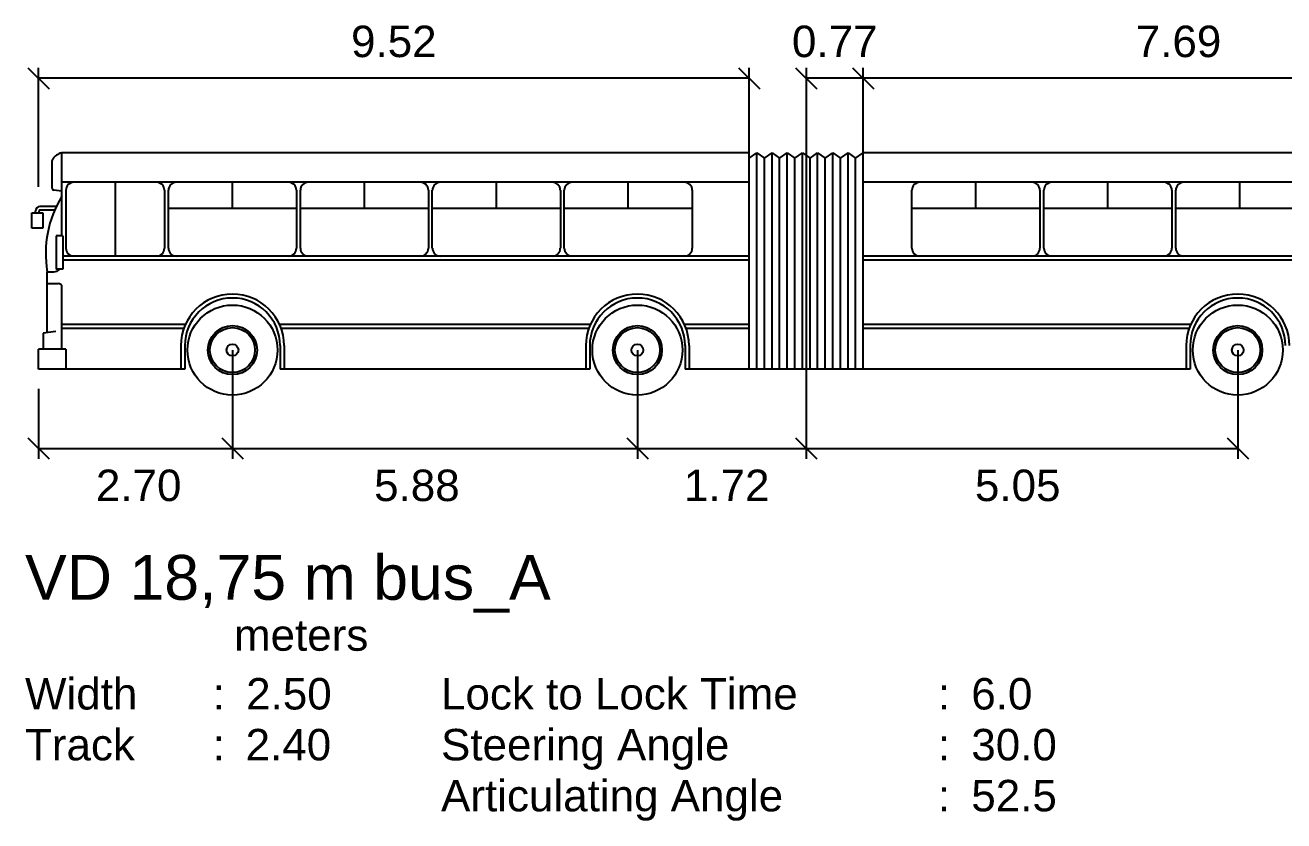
# Model space of a CAD drawing. Header units: metres. Extents: x -109 to 324, y 2 to 108.
# Drawn here: x 26.43 to 42.42, y 2.11 to 12.23 of the extents above; entities that cross this region are included whole.
import ezdxf
from ezdxf.enums import TextEntityAlignment as Align

# ---------------------------------------------------------------- set-up
doc = ezdxf.new("R2010")
doc.units = ezdxf.units.M
doc.styles.get("Standard").update_dxf_attribs({"font": 'arial.ttf'})

# ---------------------------------------------------------------- blocks, each defined once
blk = doc.blocks.new('VD 18_75_A')
for p, q in [((26.459, 11.686), (26.729, 11.416)), ((26.594, 10.173), (26.594, 11.686)), ((35.494, 11.686), (35.764, 11.416)), ((35.629, 10.605), (35.629, 11.686)), ((36.218, 11.686), (36.488, 11.416)), ((36.353, 11.686), (36.353, 6.711)), ((36.942, 11.686), (37.212, 11.416)), ((37.077, 10.605), (37.077, 11.686)), ((35.629, 11.551), (26.594, 11.551)), ((45.093, 11.551), (36.353, 11.551)), ((26.893, 9.55), (26.893, 10.605)), ((35.629, 10.605), (26.898, 10.605)), ((35.629, 10.537), (35.726, 10.605)), ((35.629, 7.852), (35.629, 10.605)), ((35.726, 10.605), (35.822, 10.537)), ((35.726, 7.852), (35.726, 10.605)), ((35.822, 10.537), (35.919, 10.605)), ((35.919, 10.605), (36.015, 10.537)), ((35.919, 7.852), (35.919, 10.605)), ((36.015, 10.537), (36.112, 10.605)), ((36.112, 10.605), (36.208, 10.537)), ((36.112, 7.852), (36.112, 10.605)), ((36.208, 10.537), (36.305, 10.605)), ((36.305, 10.605), (36.402, 10.537)), ((36.305, 7.852), (36.305, 10.605)), ((36.402, 10.537), (36.498, 10.605)), ((36.498, 10.605), (36.595, 10.537)), ((36.498, 7.852), (36.498, 10.605)), ((36.595, 10.537), (36.691, 10.605)), ((36.691, 10.605), (36.788, 10.537)), ((36.691, 7.852), (36.691, 10.605)), ((36.788, 10.537), (36.884, 10.605)), ((36.884, 10.605), (36.981, 10.537)), ((36.884, 7.852), (36.884, 10.605)), ((36.981, 10.537), (37.077, 10.605)), ((44.429, 10.605), (37.077, 10.605)), ((37.077, 7.852), (37.077, 10.605)), ((26.767, 10.156), (26.767, 10.505)), ((35.822, 7.852), (35.822, 10.537)), ((36.015, 7.852), (36.015, 10.537)), ((36.208, 7.852), (36.208, 10.537)), ((36.402, 7.852), (36.402, 10.537)), ((36.595, 7.852), (36.595, 10.537)), ((36.788, 7.852), (36.788, 10.537)), ((36.981, 7.852), (36.981, 10.537)), ((26.893, 10.117), (26.79, 10.131)), ((35.629, 10.229), (26.893, 10.229)), ((26.943, 10.127), (26.943, 9.392)), ((27.569, 10.229), (27.569, 9.29)), ((28.196, 10.127), (28.196, 9.392)), ((28.246, 9.392), (28.246, 10.127)), ((29.06, 9.9), (29.06, 10.229)), ((29.873, 10.127), (29.873, 9.392)), ((29.923, 9.392), (29.923, 10.127)), ((30.737, 9.9), (30.737, 10.229)), ((31.55, 10.127), (31.55, 9.392)), ((31.6, 9.392), (31.6, 10.127)), ((32.414, 9.9), (32.414, 10.229)), ((33.228, 10.127), (33.228, 9.392)), ((33.278, 9.392), (33.278, 10.127)), ((34.091, 9.9), (34.091, 10.229)), ((34.905, 10.127), (34.905, 9.392)), ((44.81, 10.229), (37.077, 10.229)), ((37.696, 9.392), (37.696, 10.127)), ((38.509, 9.9), (38.509, 10.229)), ((39.323, 10.127), (39.323, 9.392)), ((39.373, 9.392), (39.373, 10.127)), ((40.186, 9.9), (40.186, 10.229)), ((41, 10.127), (41, 9.392)), ((41.05, 9.392), (41.05, 10.127)), ((41.864, 9.9), (41.864, 10.229)), ((26.82, 9.92), (26.613, 9.92)), ((26.509, 9.648), (26.509, 9.841)), ((26.509, 9.841), (26.651, 9.841)), ((26.556, 9.841), (26.556, 9.863)), ((26.601, 9.841), (26.601, 9.864)), ((26.8, 9.876), (26.613, 9.876)), ((26.651, 9.841), (26.651, 9.648)), ((28.246, 9.9), (29.873, 9.9)), ((29.923, 9.9), (31.55, 9.9)), ((31.6, 9.9), (33.228, 9.9)), ((33.278, 9.9), (34.905, 9.9)), ((37.696, 9.9), (39.323, 9.9)), ((39.373, 9.9), (41, 9.9)), ((41.05, 9.9), (42.677, 9.9)), ((26.651, 9.648), (26.509, 9.648)), ((26.904, 9.55), (26.818, 9.55)), ((26.818, 9.55), (26.818, 9.124)), ((26.904, 9.55), (26.904, 9.124)), ((35.629, 9.29), (26.904, 9.29)), ((44.971, 9.29), (37.077, 9.29)), ((26.904, 9.124), (26.818, 9.124)), ((35.629, 9.24), (26.904, 9.24)), ((44.971, 9.24), (37.077, 9.24)), ((26.706, 8.317), (26.706, 9.092)), ((26.706, 9.092), (26.791, 9.092)), ((26.706, 8.944), (26.843, 8.944)), ((26.893, 8.106), (26.893, 8.893)), ((26.815, 8.33), (26.654, 8.311)), ((28.46, 8.419), (26.893, 8.419)), ((28.44, 8.369), (26.893, 8.369)), ((33.608, 8.419), (29.659, 8.419)), ((33.588, 8.369), (29.679, 8.369)), ((35.629, 8.419), (34.807, 8.419)), ((35.629, 8.369), (34.827, 8.369)), ((41.238, 8.419), (37.077, 8.419)), ((41.218, 8.369), (37.077, 8.369)), ((26.654, 8.311), (26.654, 8.106)), ((26.594, 7.852), (26.594, 8.106)), ((26.943, 8.106), (26.594, 8.106)), ((26.943, 8.106), (26.943, 7.852)), ((28.404, 8.152), (28.404, 7.852)), ((28.454, 8.152), (28.454, 7.852)), ((29.06, 8.096), (29.06, 6.711)), ((29.666, 8.152), (29.666, 7.852)), ((29.716, 8.152), (29.716, 7.852)), ((33.551, 8.152), (33.551, 7.852)), ((33.601, 8.152), (33.601, 7.852)), ((34.207, 8.096), (34.207, 6.711)), ((34.813, 8.152), (34.813, 7.852)), ((34.863, 8.152), (34.863, 7.852)), ((41.181, 8.152), (41.181, 7.852)), ((41.232, 8.152), (41.232, 7.852)), ((41.838, 8.096), (41.838, 6.711)), ((28.454, 7.852), (26.594, 7.852)), ((33.601, 7.852), (29.666, 7.852)), ((35.629, 7.852), (34.813, 7.852)), ((41.232, 7.852), (35.629, 7.852)), ((26.594, 7.602), (26.594, 6.711)), ((26.459, 6.981), (26.729, 6.711)), ((28.925, 6.981), (29.195, 6.711)), ((34.072, 6.981), (34.342, 6.711)), ((36.218, 6.981), (36.488, 6.711)), ((41.703, 6.981), (41.973, 6.711)), ((26.594, 6.846), (41.838, 6.846))]:
    blk.add_line(p, q)
for centre, radius in [((29.06, 8.096), 0.572), ((34.207, 8.096), 0.572), ((41.838, 8.096), 0.572), ((29.06, 8.096), 0.312), ((29.06, 8.096), 0.286), ((34.207, 8.096), 0.312), ((34.207, 8.096), 0.286), ((41.838, 8.096), 0.312), ((41.838, 8.096), 0.286), ((29.06, 8.096), 0.0748), ((34.207, 8.096), 0.0748), ((41.838, 8.096), 0.0748)]:
    blk.add_circle(centre, radius)
for centre, radius, start, end in [((26.935, 10.421), 0.189, 104.5625, 146.8967), ((26.898, 10.529), 0.0751, 90, 98.13), ((26.792, 10.505), 0.025, 129.1008, 180), ((26.792, 10.156), 0.025, 180, 263.6104), ((27.045, 10.127), 0.102, 90, 180), ((28.094, 10.127), 0.102, 360, 90), ((28.348, 10.127), 0.102, 90, 180), ((29.771, 10.127), 0.102, 360, 90), ((30.025, 10.127), 0.102, 90, 180), ((31.448, 10.127), 0.102, 360, 90), ((31.703, 10.127), 0.102, 90, 180), ((33.125, 10.127), 0.102, 360, 90), ((33.38, 10.127), 0.102, 90, 180), ((34.803, 10.127), 0.102, 360, 90), ((37.798, 10.127), 0.102, 90, 180), ((39.221, 10.127), 0.102, 360, 90), ((39.475, 10.127), 0.102, 90, 180), ((40.898, 10.127), 0.102, 360, 90), ((41.152, 10.127), 0.102, 90, 180), ((26.613, 9.863), 0.0571, 90, 180), ((28.063, 9.328), 1.377, 148.1806, 189.8777), ((26.613, 9.864), 0.012, 90, 180), ((27.045, 9.392), 0.102, 180, 270), ((28.094, 9.392), 0.102, 270, 0), ((28.348, 9.392), 0.102, 180, 270), ((29.771, 9.392), 0.102, 270, 0), ((30.025, 9.392), 0.102, 180, 270), ((31.448, 9.392), 0.102, 270, 0), ((31.703, 9.392), 0.102, 180, 270), ((33.125, 9.392), 0.102, 270, 0), ((33.38, 9.392), 0.102, 180, 270), ((34.803, 9.392), 0.102, 270, 0), ((37.798, 9.392), 0.102, 180, 270), ((39.221, 9.392), 0.102, 270, 0), ((39.475, 9.392), 0.102, 180, 270), ((40.898, 9.392), 0.102, 270, 0), ((41.152, 9.392), 0.102, 180, 270), ((26.791, 9.194), 0.102, 270, 316.955), ((26.843, 8.893), 0.0501, 0, 90), ((29.06, 8.152), 0.656, 0, 180), ((34.207, 8.152), 0.656, 0, 180), ((41.838, 8.152), 0.656, 0, 180), ((29.06, 8.152), 0.606, 0, 180), ((34.207, 8.152), 0.606, 0, 180), ((41.838, 8.152), 0.606, 0, 180)]:
    blk.add_arc(centre, radius, start, end)
for s, p in [('9.52', (31.111, 11.821)), ('0.77', (36.715, 11.821)), ('7.69', (41.085, 11.821))]:
    blk.add_text(s, height=0.4).set_placement(p, align=Align.CENTER)
for s, p in [('2.70', (27.868, 6.576)), ('5.88', (31.404, 6.576)), ('1.72', (35.342, 6.576)), ('5.05', (39.041, 6.576))]:
    blk.add_text(s, height=0.4).set_placement(p, align=Align.TOP_CENTER)
for s, height, p in [('VD 18,75 m bus_A', 0.57, (26.423, 4.921)), ('meters', 0.4, (29.079, 4.273)), ('Width', 0.4, (26.423, 3.526)), ('2.50', 0.4, (29.234, 3.526)), ('Lock to Lock Time', 0.4, (31.711, 3.526)), ('6.0', 0.4, (38.451, 3.526)), (':', 0.4, (28.808, 3.526)), (':', 0.4, (38.026, 3.526)), ('Track', 0.4, (26.423, 2.879)), ('2.40', 0.4, (29.227, 2.879)), ('Steering Angle', 0.4, (31.711, 2.879)), ('30.0', 0.4, (38.451, 2.879)), (':', 0.4, (28.808, 2.879)), (':', 0.4, (38.026, 2.879)), ('Articulating Angle', 0.4, (31.711, 2.231)), ('52.5', 0.4, (38.451, 2.231)), (':', 0.4, (38.026, 2.231))]:
    blk.add_text(s, height=height).set_placement(p)

msp = doc.modelspace()

# ---------------------------------------------------------------- block references
at = {"color": 5}
msp.add_blockref('VD 18_75_A', (0, 0), dxfattribs=at)

doc.saveas('drawing.dxf')
